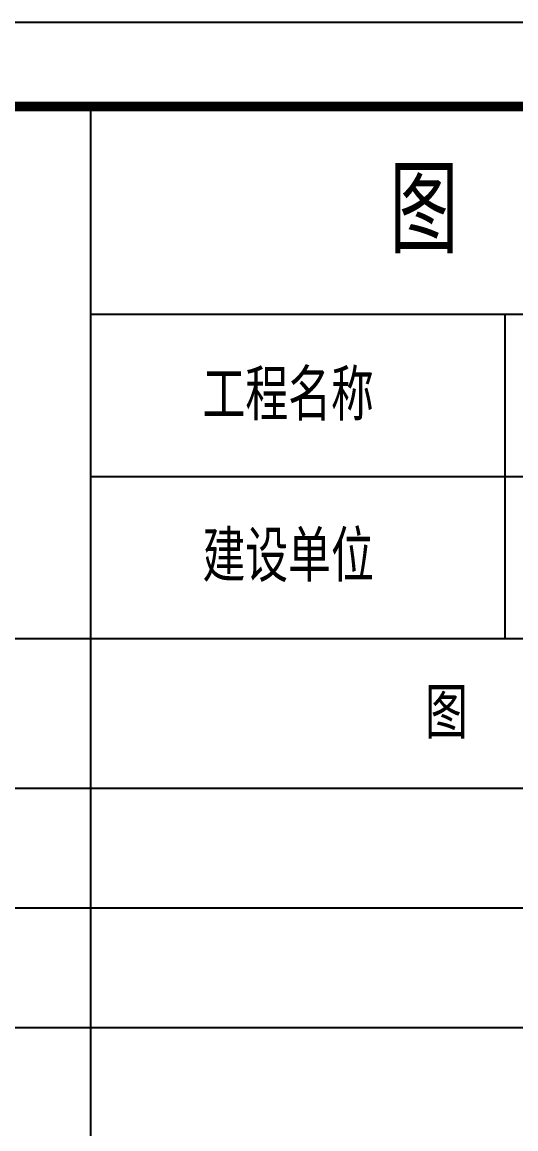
# Model space of a CAD drawing. Extents: x -695846 to 822170, y -413475 to 397179.
# Drawn here: x 341061 to 344362, y 383904 to 391302 of the extents above; entities that cross this region are included whole.
import ezdxf

# ---------------------------------------------------------------- set-up
doc = ezdxf.new("R2010")
doc.units = 0
doc.header["$LTSCALE"] = 1000
doc.header["$MEASUREMENT"] = 0
doc.layers.add('图框', color=2, linetype='Continuous')
doc.styles.add('_HZ129', font='txt.shx', dxfattribs={"width": 0.8, "bigfont": 'hztxt.shx'})
doc.styles.add('ST1', font='', dxfattribs={"width": 0.7})
doc.styles.get('ST1').set_extended_font_data('SimSun')

msp = doc.modelspace()

# ---------------------------------------------------------------- linework, layer by layer
at = {"layer": '图框'}
for p, q in [((341517, 390739.2, -5024), (341517, 363781, -5024)), ((341517, 389349.9, -5024), (350049.1, 389349.9, -5024)), ((344288.9, 389349.9, -5024), (344288.9, 387181.1, -5024)), ((341517, 388265.5, -5024), (355922, 388265.5, -5024)), ((336064.9, 387181.1, -5024), (355917, 387181.1, -5024)), ((335999.5, 386181.1, -5024), (355922, 386181.1, -5024)), ((336064.9, 386181.1, -5024), (355917, 386181.1, -5024)), ((335999.5, 385381.1, -5024), (355917, 385381.1, -5024)), ((335999.5, 384581.1, -5024), (355917, 384581.1, -5024))]:
    msp.add_line(p, q, dxfattribs=at)
msp.add_lwpolyline([(335419.9, 391302.1), (356419.9, 391302.1), (356419.9, 361601.9), (335419.9, 361601.9)], close=True, dxfattribs=at)
at = {"layer": '图框', "const_width": 64.4, "elevation": -5024}
msp.add_lwpolyline([(355917, 390739.2), (335999.5, 390739.2)], dxfattribs=at)

# ---------------------------------------------------------------- texts
at = {"layer": '图框'}
for s, height, style, width, p in [('图', 573.9, '_HZ129', 0.8, (343518.3, 389757.6, -5024)), ('工程名称', 300, 'ST1', 0.7, (342266.6, 388671.4, -5024)), ('建设单位', 300, 'ST1', 0.7, (342266.6, 387593.3, -5024)), ('图', 300, 'ST1', 0.7, (343753.9, 386544.7, -5024))]:
    msp.add_text(s, height=height, dxfattribs=dict(at, style=style, width=width)).set_placement(p)

doc.saveas('drawing.dxf')
